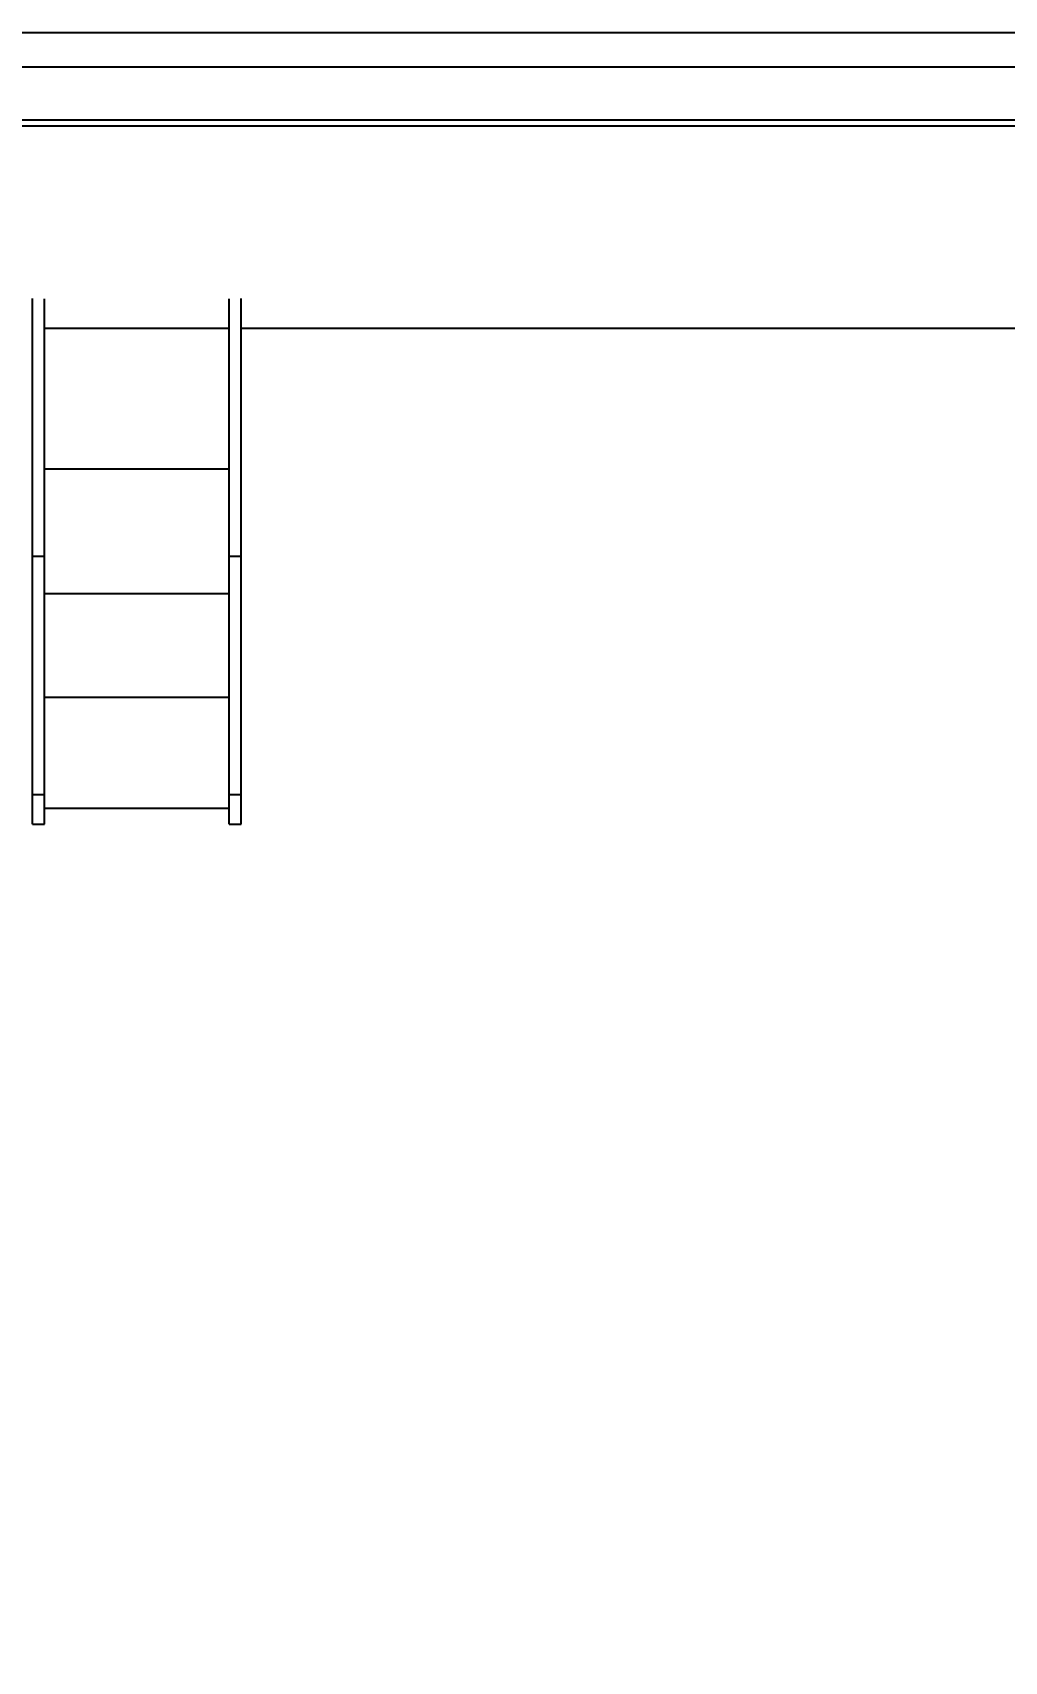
# Model space of a CAD drawing. Header units: millimetres. Extents: x 0 to 6631, y 0 to 4689.
# Drawn here: x 2545.5 to 2708.7, y 3284.8 to 3558.3 of the extents above; entities that cross this region are included whole.
import ezdxf

# ---------------------------------------------------------------- set-up
doc = ezdxf.new("R2010")
doc.units = ezdxf.units.MM
doc.header["$LTSCALE"] = 13
doc.layers.add('几何体', color=7, linetype='Continuous')
doc.layers.add('尺寸', color=3, linetype='Continuous')
doc.styles.add('SLDTEXTSTYLE0', font='hyswlongfangsong.ttf')
doc.dimstyles.new('SLDDIMSTYLE0', dxfattribs={"dimtxt": 50, "dimasz": 40.8, "dimexe": 0, "dimexo": 0.0625, "dimgap": 12.5, "dimtad": 2, "dimdec": 0, "dimrnd": 1e-09, "dimzin": 12, "dimdsep": 46, "dimtxsty": 'SLDTEXTSTYLE0', "dimsah": 1, "dimcen": 0.09, "dimadec": 0, "dimazin": 3, "dimtfac": 1, "dimtdec": 0, "dimtmove": 0, "dimatfit": 0, "dimfxl": 1, "dimfrac": 2, "dimtolj": 1, "dimtzin": 12, "dimarcsym": 0})

# ---------------------------------------------------------------- blocks, each defined once
blk = doc.blocks.new('*D28')
at = {"layer": 'Defpoints', "color": 0, "transparency": 16777216}
for p in [(2629.61, 3853.92), (3025.73, 3853.92), (2827.52, 2595.19)]:
    blk.add_point(p, dxfattribs=at)
at = {"layer": '尺寸', "color": 0, "lineweight": -2, "transparency": 16777216}
for p, q in [((2629.68, 3853.92), (3025.73, 3853.92)), ((3025.73, 2635.99), (3025.73, 3813.12)), ((2827.58, 2595.19), (3025.73, 2595.19))]:
    blk.add_line(p, q, dxfattribs=at)
at = {"layer": '尺寸', "color": 0, "transparency": 16777216}
for points in [[(3018.93, 3813.12), (3032.53, 3813.12), (3025.73, 3853.92)], [(3018.93, 2635.99), (3032.53, 2635.99), (3025.73, 2595.19)]]:
    blk.add_solid(points, dxfattribs=at)
at = {"layer": '尺寸', "color": 0, "transparency": 16777216, "insert": (3038.23, 3222.09), "char_height": 50, "attachment_point": 2, "rotation": 90, "style": 'SLDTEXTSTYLE0'}
blk.add_mtext('\\A1;1259', dxfattribs=at)

msp = doc.modelspace()

# ---------------------------------------------------------------- linework, layer by layer
at = {"layer": '几何体'}
for p, q in [((2320.54, 3558.35), (2805.5, 3558.35)), ((2810.02, 3552.53), (2316.02, 3552.53)), ((2292.46, 3542.69), (2834.52, 3542.69)), ((2316.02, 3543.69), (2563.02, 3543.69)), ((2563.02, 3543.69), (2810.02, 3543.69)), ((2545.52, 3470.4), (2545.52, 3513.69)), ((2547.52, 3470.4), (2547.52, 3513.65)), ((2578.52, 3470.4), (2578.52, 3513.65)), ((2580.52, 3470.4), (2580.52, 3513.69)), ((2547.52, 3508.69), (2578.52, 3508.69)), ((2580.52, 3508.69), (2834.52, 3508.69)), ((2547.52, 3485.08), (2578.52, 3485.08)), ((2545.52, 3470.4), (2547.52, 3470.4)), ((2545.52, 3430.4), (2545.52, 3470.4)), ((2547.52, 3430.4), (2547.52, 3470.4)), ((2578.52, 3470.4), (2580.52, 3470.4)), ((2578.52, 3430.4), (2578.52, 3470.4)), ((2580.52, 3430.4), (2580.52, 3470.4)), ((2547.52, 3464.15), (2578.52, 3464.15)), ((2547.52, 3446.74), (2578.52, 3446.74)), ((2545.52, 3430.4), (2547.52, 3430.4)), ((2545.52, 3425.42), (2545.52, 3430.4)), ((2547.52, 3425.42), (2547.52, 3430.4)), ((2578.52, 3430.4), (2580.52, 3430.4)), ((2578.52, 3425.42), (2578.52, 3430.4)), ((2580.52, 3425.42), (2580.52, 3430.4)), ((2547.52, 3428.09), (2578.52, 3428.09)), ((2545.52, 3425.42), (2547.52, 3425.42)), ((2578.52, 3425.42), (2580.52, 3425.42))]:
    msp.add_line(p, q, dxfattribs=at)

# ---------------------------------------------------------------- dimensions: what is measured, and where the dimension line sits
at = {"layer": '尺寸'}
dim = msp.add_linear_dim(base=(3025.73, 3853.92), p1=(2827.52, 2595.19), p2=(2629.61, 3853.92), angle=90, dimstyle='SLDDIMSTYLE0', dxfattribs=at)
dim.commit()
dim.dimension.update_dxf_attribs({"geometry": '*D28', "text_midpoint": (3025.73, 3222.09), "dimtype": 160})

doc.saveas('drawing.dxf')
